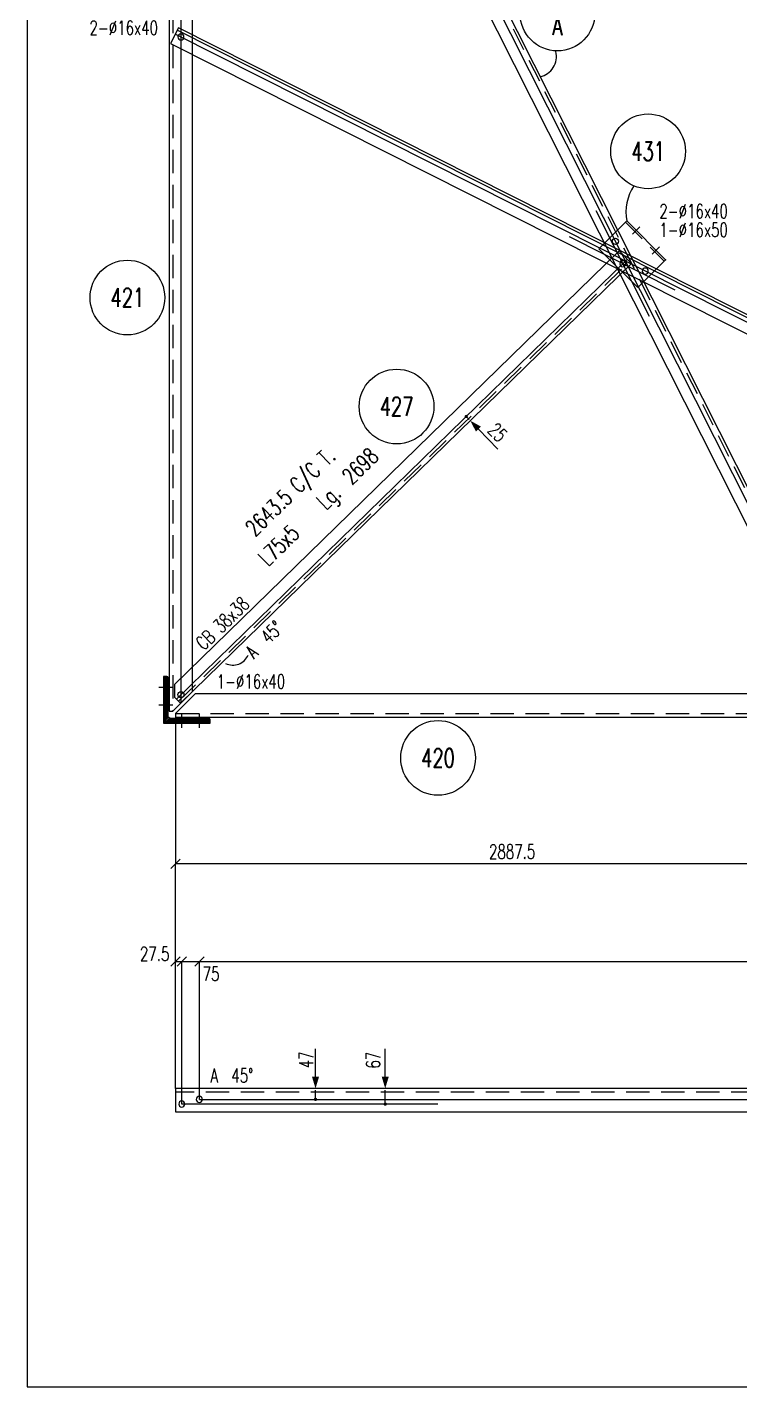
# Model space of a CAD drawing. Extents: x 533388 to 549608, y -47677 to -36197.
# Drawn here: x 533388 to 536440, y -47677 to -41854 of the extents above; entities that cross this region are included whole.
import ezdxf
from ezdxf.enums import TextEntityAlignment as Align

# ---------------------------------------------------------------- set-up
doc = ezdxf.new("R2010")
doc.units = 0
doc.header["$LTSCALE"] = 200
doc.header["$MEASUREMENT"] = 0
doc.linetypes.add('DASHED', pattern=[0.75, 0.5, -0.25])
doc.layers.get('0').update_dxf_attribs({"linetype": 'CONTINUOUS'})
for name, color, linetype in [('ASSI', 6, 'CONTINUOUS'), ('BOLLINI_1', 7, 'CONTINUOUS'), ('BOLLINI_5', 7, 'CONTINUOUS'), ('FORI', 2, 'CONTINUOUS'), ('LINEA_ANG', 2, 'CONTINUOUS'), ('LINEE_PIASTRE', 2, 'CONTINUOUS'), ('LP', 3, 'CONTINUOUS'), ('LS', 7, 'CONTINUOUS'), ('PIASTRE', 5, 'CONTINUOUS'), ('QT_MAL', 7, 'CONTINUOUS'), ('QT_MPR', 7, 'CONTINUOUS'), ('TRAT-Y', 7, 'DASHED')]:
    doc.layers.add(name, color=color, linetype=linetype)
doc.styles.add('QUOTE', font='ROMANS8.SHX', dxfattribs={"width": 0.7})
doc.styles.add('RQL', font='ROMANS8.SHX', dxfattribs={"width": 0.7})
doc.styles.add('RS', font='ROMANS8.shx', dxfattribs={"width": 0.7})
doc.styles.get("Standard").update_dxf_attribs({"font": 'ROMANS8.SHX', "width": 0.7})
doc.dimstyles.new('FRECCE1', dxfattribs={"dimtxt": 60, "dimasz": 6.66, "dimexe": 0, "dimexo": 0, "dimgap": 1, "dimtad": 1, "dimzin": 0, "dimdsep": 46, "dimtxsty": 'RS', "dimblk1": 'QUOTP', "dimblk2": 'QUOTF', "dimsah": 1, "dimcen": 0, "dimclrd": 2, "dimclre": 2, "dimclrt": 7, "dimadec": 0, "dimazin": 0, "dimtfac": 1, "dimtix": 1, "dimtmove": 2, "dimatfit": 3, "dimldrblk": 'QUOTP', "dimfxl": 1, "dimtolj": 1, "dimtzin": 0, "dimarcsym": 0})
doc.dimstyles.new('TRATTO', dxfattribs={"dimscale": 0, "dimtxt": 60, "dimasz": 40, "dimexe": 0, "dimexo": 0, "dimgap": 5, "dimtad": 1, "dimrnd": 0.5, "dimdsep": 46, "dimtxsty": 'RS', "dimblk1": 'OBLIQUE', "dimblk2": 'OBLIQUE', "dimsah": 1, "dimcen": 0.09, "dimclrd": 2, "dimclre": 2, "dimclrt": 7, "dimadec": 0, "dimazin": 0, "dimtfac": 1, "dimtix": 1, "dimtmove": 2, "dimatfit": 3, "dimfxl": 1, "dimtolj": 1, "dimtzin": 0, "dimarcsym": 0})

# ---------------------------------------------------------------- blocks, each defined once
blk = doc.blocks.new('ASSE98')
blk.add_line((0, 0), (1, 0))
at = {"color": 7, "style": 'QUOTE', "width": 0.5, "flags": 1}
for tag, p in [('TI', (1.38308, 6.82731)), ('DI_S', (1.38308, 6.42178)), ('D_S', (1.38308, 6.02092)), ('E_S', (1.38308, 5.68065)), ('NFORI', (1.36454, 5.29792)), ('ALAR', (1.36349, 4.93246)), ('FAM', (1.3775, 4.54645)), ('ALA', (1.38308, 4.19257)), ('DISP2', (1.38308, 3.84971)), ('DISP1', (1.38308, 3.50686)), ('PINZAF', (1.38308, 3.164)), ('PINZAI', (1.38308, 2.82114)), ('TRP', (1.38308, 2.47829)), ('NP', (1.38308, 2.13543)), ('SV', (1.38308, 1.79257)), ('PESO', (1.38308, 1.44971)), ('QUA', (1.38308, 1.10686)), ('LUN', (1.38308, 0.764)), ('PROF', (1.38308, 0.42114)), ('POS', (1.38308, 0.07829))]:
    blk.add_attdef(tag, p, '', height=0.2, dxfattribs=at)
at = {"color": 7, "flags": 1}
for tag, p in [('LAV1', (3.07431, 6.82847)), ('LAV2', (3.07431, 6.49513)), ('LAV3', (3.07431, 6.1618)), ('LAV4', (3.07431, 5.82847)), ('LAV5', (3.07431, 5.49513)), ('LAV6', (3.07431, 5.1618)), ('LAV7', (3.07431, 4.82847)), ('LAV8', (3.07431, 4.49513)), ('LAV9', (3.07431, 4.1618)), ('LAV10', (3.07431, 3.82847))]:
    blk.add_attdef(tag, p, '', height=0.2, dxfattribs=at)
blk = doc.blocks.new('16')
blk.add_circle((0, 0), 1)
blk = doc.blocks.new('_OBLIQUE')
at = {"color": 0, "linetype": 'ByBlock'}
blk.add_line((-0.5, -0.5), (0.5, 0.5), dxfattribs=at)
blk = doc.blocks.new('*D25')
at = {"layer": 'QT_MPR', "color": 2, "lineweight": -2, "transparency": 16777216}
for p, q in [((534049.8, -46466.1), (534049.8, -45855.5)), ((534049.8, -45855.5), (534124.9, -45855.5)), ((534124.9, -46446.1), (534124.9, -45855.5))]:
    blk.add_line(p, q, dxfattribs=at)
at = {"layer": 'QT_MPR', "color": 2, "lineweight": -2, "transparency": 16777216, "xscale": 40, "yscale": 40, "zscale": 40, "rotation": 180}
blk.add_blockref('_OBLIQUE', (534049.8, -45855.5), dxfattribs=at)
at = {"layer": 'QT_MPR', "color": 2, "lineweight": -2, "transparency": 16777216, "xscale": 40, "yscale": 40, "zscale": 40}
blk.add_blockref('_OBLIQUE', (534124.9, -45855.5), dxfattribs=at)
at = {"layer": 'QT_MPR', "color": 7, "transparency": 16777216, "insert": (534175, -45907.8), "char_height": 60, "attachment_point": 5, "style": 'RS'}
blk.add_mtext('\\A1;75', dxfattribs=at)
blk = doc.blocks.new('*D26')
at = {"layer": 'QT_MPR', "color": 2, "lineweight": -2, "transparency": 16777216}
for p, q in [((534124.9, -46446.1), (534124.9, -45855.5)), ((534124.9, -45855.5), (539694.5, -45855.5)), ((539694.5, -46446.1), (539694.5, -45855.5))]:
    blk.add_line(p, q, dxfattribs=at)
at = {"layer": 'QT_MPR', "color": 2, "lineweight": -2, "transparency": 16777216, "xscale": 40, "yscale": 40, "zscale": 40, "rotation": 180}
blk.add_blockref('_OBLIQUE', (534124.9, -45855.5), dxfattribs=at)
at = {"layer": 'QT_MPR', "color": 2, "lineweight": -2, "transparency": 16777216, "xscale": 40, "yscale": 40, "zscale": 40}
blk.add_blockref('_OBLIQUE', (539694.5, -45855.5), dxfattribs=at)
at = {"layer": 'QT_MPR', "color": 7, "transparency": 16777216, "insert": (536909.2, -45820.5), "char_height": 60, "attachment_point": 5, "style": 'RS'}
blk.add_mtext('\\A1;5569.5', dxfattribs=at)
blk = doc.blocks.new('*D31')
at = {"layer": 'QT_MPR', "color": 2, "lineweight": -2, "transparency": 16777216}
for p, q in [((534022.4, -46399.1), (534022.4, -45855.5)), ((534022.4, -45855.5), (534049.8, -45855.5)), ((534049.8, -46466.1), (534049.8, -45855.5))]:
    blk.add_line(p, q, dxfattribs=at)
at = {"layer": 'QT_MPR', "color": 2, "lineweight": -2, "transparency": 16777216, "xscale": 40, "yscale": 40, "zscale": 40, "rotation": 180}
blk.add_blockref('_OBLIQUE', (534022.4, -45855.5), dxfattribs=at)
at = {"layer": 'QT_MPR', "color": 2, "lineweight": -2, "transparency": 16777216, "xscale": 40, "yscale": 40, "zscale": 40}
blk.add_blockref('_OBLIQUE', (534049.8, -45855.5), dxfattribs=at)
at = {"layer": 'QT_MPR', "color": 7, "transparency": 16777216, "insert": (533933.5, -45822.6), "char_height": 60, "attachment_point": 5, "style": 'RS'}
blk.add_mtext('\\A1;27.5', dxfattribs=at)
blk = doc.blocks.new('QUOTP')
at = {"layer": 'ASSI', "color": 2, "const_width": 1.07}
blk.add_lwpolyline([(-0.53, 0, 1), (0.53, 0, 1)], format="xyb", close=True, dxfattribs=at)
blk = doc.blocks.new('QUOTF')
at = {"layer": 'LS', "color": 2}
blk.add_line((7.5, 0), (25.5, 0), dxfattribs=at)
blk.add_solid([(7.5, 2.25), (0, 0), (7.5, -2.25)], dxfattribs=at)
blk = doc.blocks.new('*D42')
at = {"layer": 'QT_MAL', "color": 2, "lineweight": -2, "transparency": 16777216}
blk.add_line((534622.4, -46439.4), (534622.4, -46405.7), dxfattribs=at)
at = {"layer": 'QT_MAL', "color": 2, "lineweight": -2, "transparency": 16777216, "xscale": 6.66, "yscale": 6.66, "zscale": 6.66}
for name, p, rotation in [('QUOTF', (534622.4, -46399.1), 90), ('QUOTP', (534622.4, -46446.1), 270)]:
    blk.add_blockref(name, p, dxfattribs=dict(at, rotation=rotation))
at = {"layer": 'QT_MAL', "color": 7, "transparency": 16777216, "insert": (534582.1, -46276.5), "char_height": 60, "attachment_point": 5, "rotation": 90, "style": 'RS'}
blk.add_mtext('\\A1;47', dxfattribs=at)
blk = doc.blocks.new('*D43')
at = {"layer": 'QT_MAL', "color": 2, "lineweight": -2, "transparency": 16777216}
blk.add_line((534921, -46459.4), (534921, -46405.7), dxfattribs=at)
at = {"layer": 'QT_MAL', "color": 2, "lineweight": -2, "transparency": 16777216, "xscale": 6.66, "yscale": 6.66, "zscale": 6.66}
for name, p, rotation in [('QUOTF', (534921, -46399.1), 90), ('QUOTP', (534921, -46466.1), 270)]:
    blk.add_blockref(name, p, dxfattribs=dict(at, rotation=rotation))
at = {"layer": 'QT_MAL', "color": 7, "transparency": 16777216, "insert": (534869.6, -46278), "char_height": 60, "attachment_point": 5, "rotation": 90, "style": 'RS'}
blk.add_mtext('\\A1;67', dxfattribs=at)
blk = doc.blocks.new('*D65')
at = {"layer": 'QT_MPR', "color": 2, "lineweight": -2, "transparency": 16777216}
for p, q in [((536909.6, -44759.4), (536909.6, -45437)), ((534022.4, -44809.4), (534022.4, -45437)), ((536909.6, -45437), (534022.4, -45437))]:
    blk.add_line(p, q, dxfattribs=at)
at = {"layer": 'QT_MPR', "color": 2, "lineweight": -2, "transparency": 16777216, "xscale": 40, "yscale": 40, "zscale": 40, "rotation": 180}
blk.add_blockref('_OBLIQUE', (534022.4, -45437), dxfattribs=at)
at = {"layer": 'QT_MPR', "color": 2, "lineweight": -2, "transparency": 16777216, "xscale": 40, "yscale": 40, "zscale": 40}
blk.add_blockref('_OBLIQUE', (536909.6, -45437), dxfattribs=at)
at = {"layer": 'QT_MPR', "color": 7, "transparency": 16777216, "insert": (535464.4, -45384.9), "char_height": 60, "attachment_point": 5, "style": 'RS'}
blk.add_mtext('\\A1;2887.5', dxfattribs=at)
blk = doc.blocks.new('MRKR_98')
blk.add_point((0, 0))
at = {"color": 7, "style": 'QUOTE', "width": 0.5, "flags": 1}
for tag, p in [('TI', (3.73, 6.83)), ('DI_S', (3.73, 6.42)), ('D_S', (3.73, 6.02)), ('E_S', (3.73, 5.68)), ('AUX2', (3.71, 4.93)), ('NFORI', (3.72, 5.3)), ('AUX1', (3.73, 4.19)), ('FAM', (3.73, 4.55)), ('COMMESSA', (3.73, 3.85)), ('MD', (3.73, 3.51)), ('MP', (3.73, 3.16)), ('LARGHEZZA', (3.73, 2.82)), ('SPESSORE', (3.73, 2.48)), ('NP', (3.73, 2.14)), ('SV', (3.73, 1.79)), ('PESO', (3.73, 1.45)), ('QUA', (3.73, 1.11)), ('LUN', (3.73, 0.76)), ('PROF', (3.73, 0.42)), ('POS', (3.73, 0.08))]:
    blk.add_attdef(tag, p, '', height=0.2, dxfattribs=at)
at = {"color": 7, "flags": 1}
for tag, p in [('LAV1', (5.26, 6.88)), ('LAV2', (5.26, 6.55)), ('LAV3', (5.26, 6.21)), ('LAV4', (5.26, 5.88)), ('LAV5', (5.26, 5.55)), ('LAV6', (5.26, 5.21)), ('LAV7', (5.26, 4.88)), ('LAV8', (5.26, 4.55)), ('LAV9', (5.26, 4.21)), ('LAV10', (5.26, 3.88))]:
    blk.add_attdef(tag, p, '', height=0.2, dxfattribs=at)
blk = doc.blocks.new('xxx')
blk.add_circle((0, 0), 8)
at = {"color": 3, "style": 'RQL', "width": 0.7}
blk.add_attdef('POS', text='', height=4, dxfattribs=at).set_placement((0, 0), align=Align.MIDDLE)
at = {"color": 3, "style": 'RQL', "width": 0.7, "flags": 1}
blk.add_attdef('POS1', (-0.39, -5.42), '', height=2, dxfattribs=at)
at = {"style": 'RQL', "width": 0.7, "flags": 1}
blk.add_attdef('TIPO', (-0.39, -8.66), '', height=2, dxfattribs=at)
blk = doc.blocks.new('*D110')
at = {"layer": 'QT_MAL', "color": 2, "lineweight": -2, "transparency": 16777216}
for p, q in [((535267.7, -43521.1), (535267.7, -43521.1)), ((535272.3, -43525.9), (535280.5, -43534.2)), ((535285.1, -43539), (535285.1, -43539))]:
    blk.add_line(p, q, dxfattribs=at)
at = {"layer": 'QT_MAL', "color": 2, "lineweight": -2, "transparency": 16777216, "xscale": 6.66, "yscale": 6.66, "zscale": 6.66}
for name, p, rotation in [('QUOTP', (535267.7, -43521.1), 134.2791974381984), ('QUOTF', (535285.1, -43539), 314.2791974381984)]:
    blk.add_blockref(name, p, dxfattribs=dict(at, rotation=rotation))
at = {"layer": 'QT_MAL', "color": 7, "transparency": 16777216, "insert": (535402.3, -43589.3), "char_height": 60, "attachment_point": 5, "rotation": 314.2792, "style": 'RS'}
blk.add_mtext('\\A1;25', dxfattribs=at)
blk = doc.blocks.new('YYY')
blk.add_circle((0, 0), 8)
at = {"color": 3, "style": 'RQL', "width": 0.7}
for tag, p in [('POS3', (0, 0.65)), ('POS2', (0, -4.63))]:
    blk.add_attdef(tag, text='', height=4, dxfattribs=at).set_placement(p, align=Align.CENTER)
at = {"style": 'RQL', "width": 0.7, "flags": 1}
blk.add_attdef('TIPO', text='', height=3, dxfattribs=at).set_placement((0, 0), align=Align.MIDDLE_CENTER)
blk = doc.blocks.new('bull')
at = {"style": 'RS', "width": 0.7, "flags": 1}
for tag, p in [('NN', (-12.25, 0)), ('DIAMETRO', (0, -4.86)), ('SERRAGGIO', (0, -9.71)), ('LUNGHEZZA', (0, -14.57)), ('NB', (0, -19.43)), ('TIPO', (0, -24.12)), ('EL', (-0.14, -29))]:
    blk.add_attdef(tag, p, '', height=3, dxfattribs=at)
at = {"style": 'RS', "width": 0.7}
blk.add_attdef('BULLONE', (0, 0), '', height=3, dxfattribs=at)

msp = doc.modelspace()

# ---------------------------------------------------------------- hatches: boundary and pattern name
at = {"layer": 'LS'}
h = msp.add_hatch(dxfattribs=at)
h.set_pattern_fill('_U', color=6, scale=5, angle=45, style=0, pattern_type=0)
h.set_pattern_definition([(45, (28501.9095, -34366.936), (-3.535533906, 3.535533906), [])])
edge = h.paths.add_edge_path()
edge.add_line((533971.03, -44834.427), (534171.03, -44834.427))
edge.add_line((534171.03, -44834.427), (534171.03, -44820.427))
edge.add_arc((534165.03, -44820.427), 6, 0, 90)
edge.add_line((534165.03, -44814.427), (534003.03, -44814.427))
edge.add_arc((534003.03, -44802.427), 12, 180, 270, ccw=False)
edge.add_line((533991.03, -44802.427), (533991.03, -44640.427))
edge.add_arc((533985.03, -44640.427), 6, 0, 90)
edge.add_line((533985.03, -44634.427), (533971.03, -44634.427))
edge.add_line((533971.03, -44634.427), (533971.03, -44834.427))

# ---------------------------------------------------------------- linework, layer by layer
at = {"layer": 'LINEA_ANG'}
for p, q in [((534060.512, -39043.037), (536948.589, -44770.026)), ((536866.763, -44774.332), (534018.761, -39126.809)), ((533996.03, -39528.835), (533996.03, -44782.835)), ((534096.03, -44698.835), (534096.03, -39528.835)), ((534035.431, -41856.868), (534001.66, -41923.834)), ((539762.42, -44744.945), (534035.431, -41856.868)), ((534001.66, -41923.834), (539728.649, -44811.911)), ((535923.415, -42811.83), (534018.998, -44668.923)), ((535975.777, -42865.526), (535923.415, -42811.83)), ((534044.154, -44749.149), (535975.777, -42865.526)), ((534096.03, -44698.835), (534012.03, -44782.835)), ((534018.998, -44668.923), (534018.322, -44722.659)), ((534106.394, -44709.427), (534022.394, -44793.427)), ((540252.394, -44709.427), (534106.394, -44709.427)), ((534018.322, -44722.659), (534044.154, -44749.149)), ((533996.03, -44782.835), (534012.03, -44782.835)), ((534022.394, -44793.427), (534022.394, -44809.427)), ((534022.394, -44809.427), (540252.394, -44809.427)), ((540252.394, -46399.089), (534022.394, -46399.089)), ((534022.394, -46399.089), (534022.394, -46499.089)), ((534022.394, -46499.089), (540252.394, -46499.089))]:
    msp.add_line(p, q, dxfattribs=at)
at = {"layer": 'LINEA_ANG', "color": 2}
msp.add_line((539757.242, -44755.213), (534030.252, -41867.136), dxfattribs=at)
at = {"layer": 'LINEE_PIASTRE'}
for p, q in [((535836.154, -42803.133), (535955.655, -42683.632)), ((535955.655, -42683.632), (536121.825, -42849.802)), ((536002.324, -42969.303), (535836.154, -42803.133)), ((536121.825, -42849.802), (536002.324, -42969.303))]:
    msp.add_line(p, q, dxfattribs=at)
at = {"layer": 'LP', "color": 6}
msp.add_arc((534269.056, -44514.792), 71.133, 243.4049711, 336.9353202, dxfattribs=at)
at = {"layer": 'LS', "color": 6}
for p, q in [((534046.03, -36196.805), (534046.03, -44748.835)), ((536052.714, -43093.464), (535824.476, -42640.874)), ((536011.25, -42709.354), (535980.008, -42740.596)), ((536163.326, -42980.347), (535710.727, -42752.105)), ((536096.103, -42794.207), (536064.861, -42825.449)), ((533951.347, -44680.542), (534012.03, -44680.542)), ((533951.347, -44755.679), (534012.03, -44755.679)), ((534049.778, -44854.11), (534049.778, -44793.427)), ((534124.914, -44854.11), (534124.914, -44793.427)), ((535146.992, -46466.089), (534049.778, -46466.089)), ((534124.914, -46446.089), (539844.512, -46446.089))]:
    msp.add_line(p, q, dxfattribs=at)
at = {"layer": 'LS', "color": 2}
msp.add_line((534022.398, -45855.541), (534022.394, -45437.009), dxfattribs=at)
at = {"layer": 'LS', "color": 8}
msp.add_lwpolyline([(533387.578, -36196.805), (533387.578, -47676.805), (546107.578, -47676.805), (546107.578, -46076.805), (549607.578, -46076.805), (549607.578, -36196.805), (533387.578, -36196.805)], close=True, dxfattribs=at)
at = {"layer": 'LS'}
msp.add_lwpolyline([(533971.03, -44834.427), (534171.03, -44834.427), (534171.03, -44820.427, 0.41421356), (534165.03, -44814.427), (534003.03, -44814.427, -0.41421356), (533991.03, -44802.427), (533991.03, -44640.427, 0.41421356), (533985.03, -44634.427), (533971.03, -44634.427)], format="xyb", close=True, dxfattribs=at)
at = {"layer": 'LS', "color": 6}
for centre, radius, start, end in [((535565.059, -41979.197), 89.171, 282.3924937, 13.4893665), ((536157.315, -42645.734), 205.191, 146.7764126, 190.6435388)]:
    msp.add_arc(centre, radius, start, end, dxfattribs=at)
at = {"layer": 'TRAT-Y'}
for p, q in [((534050.244, -39048.215), (536938.321, -44775.205)), ((534012.03, -39528.835), (534012.03, -44782.835)), ((535949.998, -42689.289), (536116.168, -42855.459)), ((534036.125, -44740.915), (535967.748, -42857.292)), ((534022.394, -44793.427), (540252.394, -44793.427)), ((540252.394, -46415.089), (534022.394, -46415.089))]:
    msp.add_line(p, q, dxfattribs=at)

# ---------------------------------------------------------------- block references
at = {"layer": 'ASSI'}
for p, xscale, zscale, rotation in [((536921.802, -44783.535), 6414.000000000001, 6414.000000000001, 116.7614582694703), ((533996.03, -39528.835), 5254, 5254, 270), ((539748.912, -44771.731), 6414.000000000001, 6414.000000000001, 153.2385417305298)]:
    msp.add_blockref('ASSE98', p, dxfattribs=dict(at, xscale=xscale, zscale=zscale, rotation=rotation))
ref = msp.add_blockref('ASSE98', (534026.7, -44731.25), dxfattribs=dict(at, xscale=2698, zscale=2698, rotation=44.27919743819843))
ref.add_attrib('PROF', 'L75x5', (534418.845, -44167.271), dxfattribs={"layer": '0', "color": 2, "height": 70, "rotation": 44.2791974, "style": 'QUOTE', "width": 0.7})
ref.add_attrib('LUN', '2698', (534777.964, -43817.077), dxfattribs={"layer": '0', "color": 2, "height": 70, "rotation": 44.2791974, "style": 'QUOTE', "width": 0.7})
ref.add_attrib('PESO', '2643.5 C/C T.', (534364.058, -44038.874), dxfattribs={"layer": '0', "color": 2, "height": 70, "rotation": 44.2791974, "style": 'QUOTE', "width": 0.7})
ref.add_attrib('SV', 'Lg.', (534667.613, -43924.686), dxfattribs={"layer": '0', "color": 2, "height": 70, "rotation": 44.2791974, "style": 'QUOTE', "width": 0.7})
ref.add_attrib('LAV1', 'CB 38x38', (534144.553, -44525.732), dxfattribs={"layer": '0', "color": 7, "height": 60, "rotation": 44.2791974, "width": 0.7})
ref.add_attrib('LAV2', 'A  45%%d', (534358.275, -44561.808), dxfattribs={"layer": '0', "color": 254, "height": 60, "rotation": 44.2791974, "width": 0.7})
at = {"layer": 'ASSI', "xscale": 6230}
msp.add_blockref('ASSE98', (534022.394, -44809.427), dxfattribs=at)
at = {"layer": 'ASSI'}
ref = msp.add_blockref('ASSE98', (540252.398, -46399.089), dxfattribs=dict(at, xscale=6230, rotation=180))
ref.add_attrib('PROF', 'L100x8', (536897.394, -46319.089), dxfattribs={"layer": '0', "color": 2, "height": 70, "style": 'QUOTE', "width": 0.7})
ref.add_attrib('LUN', '6230', (537451.26, -46319.089), dxfattribs={"layer": '0', "color": 2, "height": 70, "style": 'QUOTE', "width": 0.7})
ref.add_attrib('SV', 'Lg.', (537297.127, -46319.089), dxfattribs={"layer": '0', "color": 2, "height": 70, "style": 'QUOTE', "width": 0.7})
ref.add_attrib('LAV1', 'A  45%%d', (534172.01, -46373.342), dxfattribs={"layer": '0', "color": 254, "height": 60, "width": 0.7})
at = {"layer": 'BOLLINI_1'}
for p, xscale, yscale, zscale, values in [((536046.98, -42385.54), 19.99800000000225, 19.99800000000225, 19.99800000000225, {'POS': '431'}), ((533816.648, -43011.789), 19.99950000006855, 19.99950000006855, 19.99950000006855, {'POS': '421'}), ((534969.58, -43478.404), 20, 20, 20, {'POS': '427'}), ((535147.177, -44983.395), 19.99950000006855, 19.99950000006855, 19.99950000006855, {'POS': '420'})]:
    msp.add_blockref('xxx', p, dxfattribs=dict(at, xscale=xscale, yscale=yscale, zscale=zscale)).add_auto_attribs(values)
at = {"layer": 'BOLLINI_5', "xscale": 20, "yscale": 20, "zscale": 20}
msp.add_blockref('YYY', (535658.668, -41795.306), dxfattribs=at).add_auto_attribs({'POS3': '424', 'POS2': 'A'})
at = {"layer": 'FORI', "xscale": -13, "yscale": 13, "zscale": 13}
for p in [(534046.03, -41895.812), (535938.492, -42866.965), (536034.535, -42898.599), (534124.914, -46446.089)]:
    msp.add_blockref('16', p, dxfattribs=at)
at = {"layer": 'FORI', "yscale": 13, "zscale": 13}
for p, xscale, rotation in [((535906.857, -42770.922), 13, 270), ((534046.03, -44712.4), 13, 270), ((534049.778, -46466.089), -13, 359.9525454839999)]:
    msp.add_blockref('16', p, dxfattribs=dict(at, xscale=xscale, rotation=rotation))
at = {"layer": 'LS', "color": 7, "xscale": 20, "yscale": 20, "zscale": 20}
for p, values in [((533654.324, -41886.129), {'BULLONE': '2-%%c16x40                '}), ((536094.867, -42671.676), {'BULLONE': '2-%%c16x40                '}), ((536094.867, -42751.676), {'BULLONE': '1-%%c16x50                '}), ((534199.073, -44685.887), {'BULLONE': '1-%%c16x40                '})]:
    msp.add_blockref('bull', p, dxfattribs=at).add_auto_attribs(values)
at = {"layer": 'PIASTRE', "xscale": 20, "yscale": 20, "zscale": 20, "rotation": 44.99999999999992}
msp.add_blockref('MRKR_98', (536121.825, -42849.802), dxfattribs=at)

# ---------------------------------------------------------------- dimensions: what is measured, and where the dimension line sits
at = {"layer": 'QT_MAL'}
for base, p1, p2, angle, text, picture, middle in [((535285.147, -43538.994), (535267.693, -43521.095), (535285.147, -43538.994), 314.2791974, '25', '*D110', (535402.296, -43589.265)), ((534622.357, -46399.089), (534622.357, -46446.089), (534622.357, -46399.089), 90, '47', '*D42', (534582.086, -46276.528)), ((534920.971, -46399.089), (534920.971, -46466.089), (534920.971, -46399.089), 90, '67', '*D43', (534869.618, -46278.002))]:
    dim = msp.add_linear_dim(base=base, p1=p1, p2=p2, angle=angle, text=text, dimstyle='FRECCE1', dxfattribs=at)
    dim.commit()
    dim.dimension.update_dxf_attribs({"geometry": picture, "text_midpoint": middle, "dimtype": 160})
at = {"layer": 'QT_MPR'}
for base, p1, p2, text, picture, middle in [((534022.394, -45437.009), (536909.645, -44759.427), (534022.394, -44809.427), '2887.5', '*D65', (535464.438, -45384.878)), ((534049.778, -45855.541), (534022.398, -46399.089), (534049.778, -46466.089), '27.5', '*D31', (533933.545, -45822.553)), ((534124.914, -45855.541), (534049.778, -46466.089), (534124.914, -46446.089), '75', '*D25', (534175.001, -45907.775))]:
    dim = msp.add_linear_dim(base=base, p1=p1, p2=p2, text=text, dimstyle='TRATTO', override={"dimscale": 1}, dxfattribs=at)
    dim.commit()
    dim.dimension.update_dxf_attribs({"geometry": picture, "text_midpoint": middle, "dimtype": 160})
dim = msp.add_linear_dim(base=(539694.512, -45855.541), p1=(534124.914, -46446.089), p2=(539694.512, -46446.089), dimstyle='TRATTO', override={"dimscale": 1}, dxfattribs=at)
dim.commit()
dim.dimension.update_dxf_attribs({"geometry": '*D26', "text_midpoint": (536909.213, -45820.541), "dimtype": 160})

doc.saveas('drawing.dxf')
